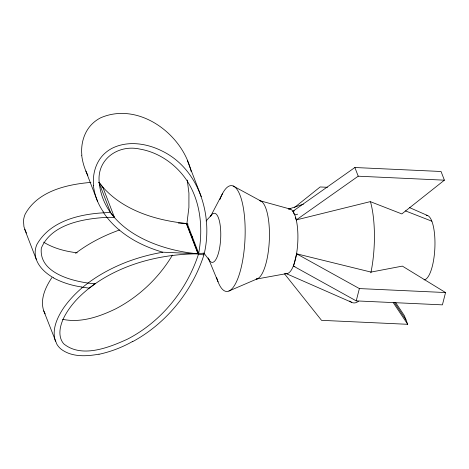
<?xml version="1.0" encoding="UTF-8"?>
<svg xmlns="http://www.w3.org/2000/svg" width="469" height="469" viewBox="0 0 469 469"><rect width="100%" height="100%" fill="white"/><g stroke="black" fill="none" stroke-linecap="round" stroke-linejoin="round"><path stroke-width="0.7" d="M93.571 185.536C92.317 173.536 96.209 160.597 105.613 152.654A28.023 22.055 -21.1 0 1 112.437 148.11C127.973 140.489 146.656 143.373 161.688 150.819C198.879 168.635 213.084 214.931 204.337 253.313L198.692 253.354C203.265 228.081 200.732 200.374 185.724 178.847C174.896 163.64 158.416 152.237 139.868 149.083C118.856 144.329 97.704 158.422 99.076 180.794C102.424 228.925 156.576 250.206 198 253.811L186.293 223.467C153.996 220.184 119.073 209.174 98.83 182.183L110.543 212.527L114.465 217.428C111.962 217.323 109.453 217.294 106.944 217.34C83.769 218.66 51.361 223.901 41.325 248.142C38.739 272.043 69.805 280.462 88.072 283.065C90.441 283.352 92.821 283.563 95.201 283.71C125.117 262.986 161.94 254.087 198 253.811L162.766 252.187A154.776 121.799 -21.1 0 1 135.037 240.82C122.497 233.703 111.024 224.211 103.151 212.011M293.518 266.128L296.648 253.817L371.008 272.084L402.361 266.111L445.55 292.55L442.414 304.862L356.235 300.887L293.518 266.128L294.931 266.474M356.235 300.887L359.371 288.576L296.648 253.817M203.159 252.855L203.939 254.878C192.167 291.407 166.395 323.422 132.539 341.708M188.11 224.123L186.738 223.983L198.446 254.327C186.668 290.276 161.166 321.769 127.398 339.187C109.043 347.558 81.43 358.58 63.591 343.701C57.318 336.056 60.096 325.169 64.106 317.144C71.194 303.42 82.737 292.562 95.201 283.71L89.245 288.124L81.454 287.104M192.143 237.214L192.161 236.44M210.663 216.18L222.705 193.24M172.445 255.113C158.903 277.771 139.111 296.625 115.691 308.842C99.399 316.71 80.779 323.2 62.529 319.295M51.871 277.63C45.505 287.163 39.853 299.328 43.746 310.894L56.855 344.205A28.023 22.055 -21.1 0 0 61.228 349.264C71.956 357.302 86.489 356.434 98.994 354.154M192.091 236.429L192.05 237.244M206.061 220.987L211.695 214.755M294.468 207.503L320.157 186.961L327.462 187.295M293.981 213.899L292.955 211.226L354.869 167.515L441.048 171.49L444.395 180.172L401.827 213.928L370.287 201.629L296.302 219.908L295.271 217.235M75.544 253.348C87.416 244.29 100.718 237.197 114.624 231.815A154.002 121.19 -21.1 0 1 119.513 229.98M296.302 219.908L358.216 176.197L444.395 180.172M228.925 291.02L257.616 278.68M288.933 208.986L303.461 204.15M292.955 211.226L294.374 210.874M294.802 214.878L297.651 214.175M256.479 279.049L286.87 273.544M90.869 182.406C66.698 184.411 37.626 191.147 25.15 214.198A28.023 22.055 -21.1 0 0 23.491 220.987L23.948 226.803L26.399 233.081M182.183 223.572L186.293 223.467L178.384 223.103M110.543 212.527C83.787 213.084 50.957 219.31 36.863 244.542A28.023 22.055 -21.1 0 0 35.198 251.331C34.466 263.197 44.068 272.559 53.7 277.865M101.808 187.049L102.758 187.084L114.465 217.428M359.371 288.576L445.55 292.55M395.484 302.329L404.354 315.625L407.708 324.302L321.529 320.333L284.402 273.697M198.446 254.327L203.939 254.878M77.233 252.826C65.519 251.407 53.742 248.423 43.623 242.162M290.317 209.11L259.656 200.638A39.29 11.825 -87.4 0 1 269.329 240.14A39.29 11.825 -87.4 0 1 256.197 279.09M405.415 210.886L431.861 221.198M286.436 273.316L287.79 273.843M285.545 273.304L351.674 302.341M409.425 207.544L427.37 215.429M233.14 185.988L260.764 200.978M99.094 182.541L102.758 187.084M204.033 253.219L209.631 260.705M394.335 302.441L406.031 319.964M393.192 302.552L407.708 324.302M45.141 313.861L43.746 310.894M190.555 169.291C181.005 132.897 137.968 101.644 100.724 117.772A28.023 22.055 -21.1 0 0 93.906 122.309C84.502 130.253 80.604 143.192 81.858 155.192M208.177 257.897L218.044 281.793M354.869 167.515L358.216 176.197M187.418 160.685L201.307 196.687M198.692 253.354L186.984 223.01L188.907 207.456L188.931 193.158L187.26 180.119M85.85 171.038L97.558 201.383M24.64 229.212L36.348 259.556M55.453 341.239C51.561 329.672 57.212 317.507 63.585 307.975C78.716 286.319 102.078 271.68 126.337 262.159A154.002 121.19 -21.1 0 1 162.766 252.234M190.731 169.895L191.258 171.713M81.506 286.964A93.454 73.539 -21.1 0 1 53.613 277.97M87.867 175.277A94.146 74.084 -21.1 0 1 81.7 155.227M103.35 211.9A94.146 74.084 -21.1 0 1 93.407 185.572M132.434 341.555A94.146 74.084 -21.1 0 1 99.006 354.283M288.464 209.139A32.32 9.726 -87.4 0 1 297.815 241.5A32.32 9.726 -87.4 0 1 285.633 273.339M370.516 201.887A58.566 17.629 -87.4 0 1 370.85 272.835M358.474 301.221A58.566 17.629 -87.4 0 1 349.757 301.016M426.221 215.312A32.32 9.726 -87.4 0 1 434.915 246.665A32.32 9.726 -87.4 0 1 424.07 279.858M210.446 216.596A24.599 7.404 -87.4 0 1 219.644 222.083A24.599 7.404 -87.4 0 1 218.243 253.823A24.599 7.404 -87.4 0 1 208.582 258.859M219.897 199.554A52.974 15.946 -87.4 0 1 242.039 201.617A52.974 15.946 -87.4 0 1 238.985 275.338A52.974 15.946 -87.4 0 1 216.666 277.66"/></g></svg>
